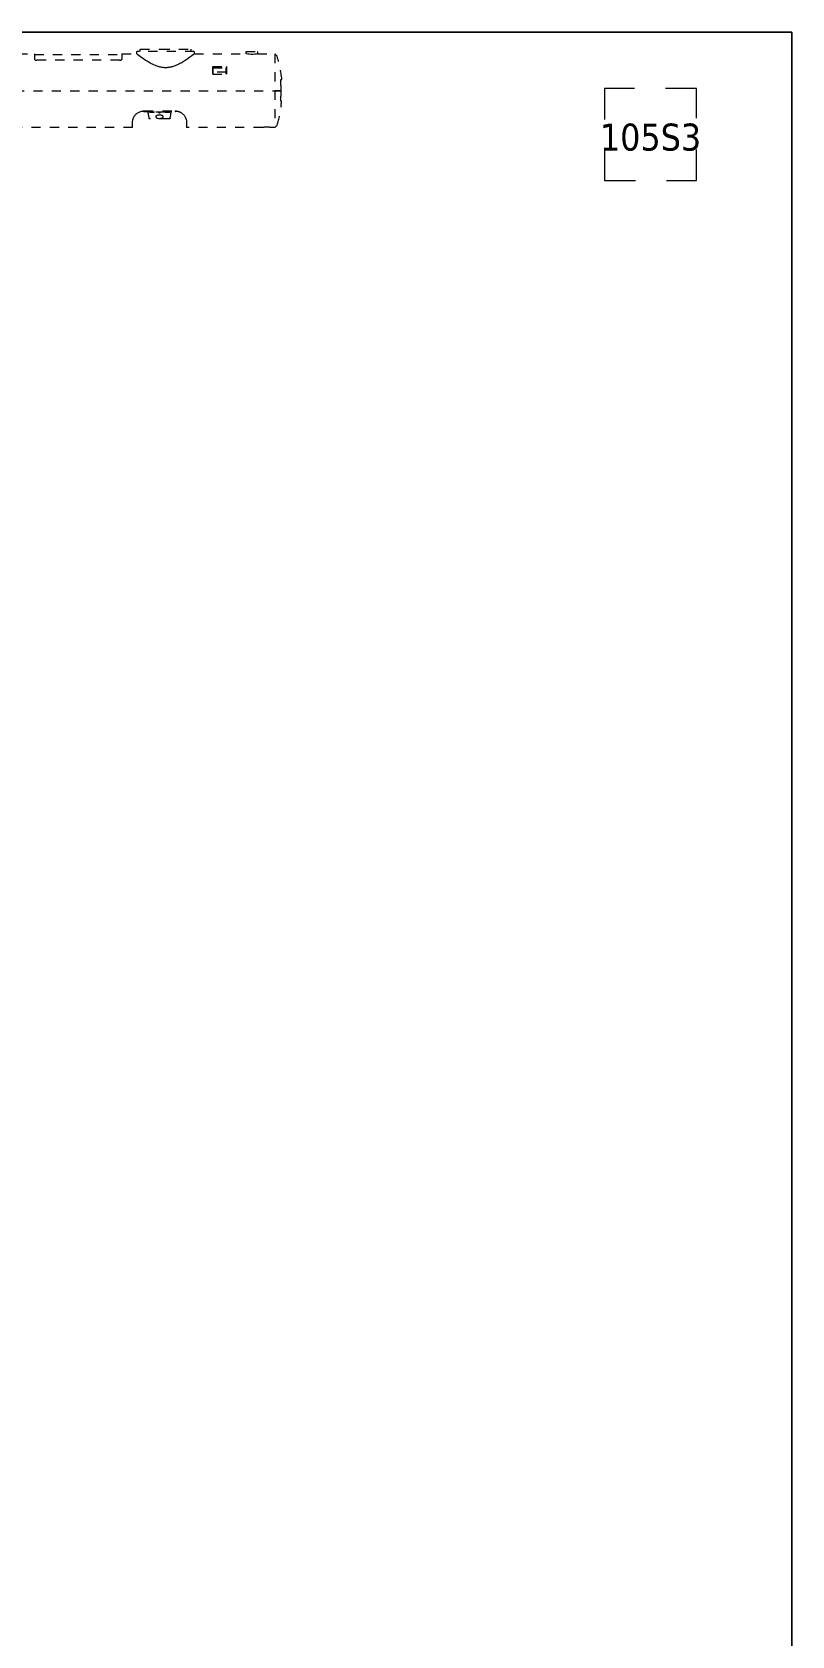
# Model space of a CAD drawing. Header units: millimetres. Extents: x 0 to 4000, y 0 to 2720.
# Drawn here: x 2067 to 2398, y 1360 to 2058 of the extents above; entities that cross this region are included whole.
import ezdxf
from ezdxf.enums import TextEntityAlignment as Align

# ---------------------------------------------------------------- set-up
doc = ezdxf.new("R2010")
doc.units = ezdxf.units.MM
doc.linetypes.add('EPL_DASH', pattern=[1, 0.5, -0.5])
for name, color, linetype, lineweight in [('EPLAN309', 5, 'Continuous', 0), ('EPLAN490', 5, 'Continuous', 0), ('KASTEN', 1, 'Continuous', 0), ('KASTMACRO-DETAIL', 1, 'Continuous', 0)]:
    doc.layers.add(name, color=color, linetype=linetype, lineweight=lineweight)
doc.styles.add('Tahoma', font='')
doc.styles.get('Tahoma').set_extended_font_data('Tahoma')

# ---------------------------------------------------------------- blocks, each defined once
blk = doc.blocks.new('EPLSYM_LibrarySPECIAL_Symbol12_Variant0_Placement8_34')
at = {"layer": 'EPLAN309', "linetype": 'EPL_DASH', "lineweight": 13, "ltscale": 27}
blk.add_lwpolyline([(0, -40), (40, -40), (40, 0), (0, 0)], close=True, dxfattribs=at)
at = {"layer": 'EPLAN490', "color": 5, "style": 'Tahoma'}
blk.add_attdef('17_20010', text='', height=11.74, dxfattribs=at).set_placement((0, 2.58), align=Align.MIDDLE_CENTER)

msp = doc.modelspace()

# ---------------------------------------------------------------- linework, layer by layer
at = {"layer": 'KASTEN', "color": 1, "linetype": 'Continuous'}
msp.add_lwpolyline([(1602.5, 862.5), (2397.5, 862.5), (2397.5, 2057.5), (1602.5, 2057.5), (1602.5, 862.5)], dxfattribs=at)
msp.add_lwpolyline([(1602.5, 862.5), (2397.5, 862.5), (2397.5, 2057.5), (1602.5, 2057.5), (1602.5, 862.5)], dxfattribs=at)
msp.add_lwpolyline([(1602.5, 2057.5), (2397.5, 2057.5), (2397.5, 862.5), (1602.5, 862.5)], close=True, dxfattribs=at)
at = {"layer": 'KASTMACRO-DETAIL', "linetype": 'EPL_DASH', "ltscale": 8}
for p, q in [((2061.08, 2048.01), (2068.08, 2048.01)), ((2068.08, 2048.01), (2068.08, 2045.79)), ((2068.08, 2047.71), (2106.08, 2047.71)), ((2105.08, 2045.26), (2069.08, 2045.26)), ((2106.08, 2048.01), (2112.58, 2048.01)), ((2106.08, 2048.01), (2106.08, 2045.79)), ((2112.58, 2048.01), (2112.58, 2049.01)), ((2137.58, 2049.01), (2112.58, 2049.01)), ((2114.08, 2049.01), (2114.08, 2050.01)), ((2114.08, 2050.01), (2122.9, 2050.01)), ((2122.9, 2050.01), (2136.08, 2050.01)), ((2136.08, 2050.01), (2136.08, 2049.01)), ((2137.58, 2049.01), (2137.58, 2048.01)), ((2137.58, 2048.01), (2160.11, 2048.01)), ((2160.08, 2048.01), (2160.08, 2049.01)), ((2160.08, 2049.01), (2165.08, 2049.01)), ((2165.08, 2049.01), (2165.08, 2048.01)), ((2165.08, 2048.01), (2172.58, 2048.01)), ((2172.58, 2048.01), (2173.58, 2047.01)), ((2172.58, 2048.01), (2172.58, 2032.01)), ((2145.58, 2039.22), (2145.58, 2042.59)), ((2145.58, 2042.59), (2151.58, 2042.59)), ((2145.68, 2039.77), (2145.58, 2039.77)), ((2145.58, 2039.22), (2151.58, 2039.22)), ((2145.68, 2042.06), (2151.48, 2042.06)), ((2145.68, 2042.06), (2145.68, 2041.95)), ((2145.68, 2041.95), (2145.68, 2040.1)), ((2145.68, 2041.95), (2151.48, 2041.95)), ((2145.68, 2040.1), (2145.68, 2039.22)), ((2151.48, 2040.1), (2145.68, 2040.1)), ((2151.48, 2041.95), (2151.48, 2042.06)), ((2151.48, 2040.1), (2151.48, 2041.95)), ((2151.48, 2039.22), (2151.48, 2040.1)), ((2151.58, 2039.77), (2151.48, 2039.77)), ((2151.58, 2042.59), (2151.58, 2039.22)), ((2175.23, 2036.91), (2175.64, 2036.91)), ((1827.58, 2032.01), (2172.58, 2032.01)), ((2172.58, 2032.01), (2172.58, 2016.01)), ((2173.58, 2032.01), (2172.58, 2032.01)), ((2172.58, 2032.01), (2173.58, 2032.01)), ((2175.34, 2032.01), (2173.58, 2032.01)), ((2173.58, 2032.01), (2175.34, 2032.01)), ((2115.73, 2023.21), (2129.23, 2023.21)), ((2115.74, 2023.01), (2115.74, 2023.21)), ((2115.74, 2023.01), (2129.21, 2023.01)), ((2117.52, 2022.28), (2117.52, 2023.01)), ((2127.43, 2023.01), (2127.43, 2022.26)), ((2129.21, 2023.21), (2129.21, 2023.01)), ((2175.52, 2027.51), (2175.27, 2027.51)), ((2175.47, 2025.61), (2175.35, 2025.61)), ((2110.73, 2016.01), (2061.58, 2016.01)), ((2110.73, 2016.01), (2110.73, 2018.21)), ((2126.59, 2019.74), (2118.36, 2019.74)), ((2118.47, 2022.67), (2120.07, 2022.67)), ((2124.89, 2022.67), (2120.07, 2022.67)), ((2122.21, 2022.67), (2122.21, 2022.35)), ((2122.7, 2022.47), (2122.21, 2022.47)), ((2122.21, 2022.35), (2122.7, 2022.35)), ((2122.7, 2022.35), (2122.7, 2022.67)), ((2124.89, 2022.67), (2126.49, 2022.67)), ((2134.23, 2018.21), (2134.23, 2016.01)), ((2167.33, 2016.01), (2134.23, 2016.01)), ((2167.33, 2016.02), (2167.33, 2016.01)), ((2169.83, 2016.1), (2168.33, 2016.1)), ((2170.83, 2016.01), (2170.83, 2016.02)), ((2172.58, 2016.01), (2170.83, 2016.01)), ((2173.58, 2017.01), (2172.58, 2016.01))]:
    msp.add_line(p, q, dxfattribs=at)
for points in [[(2068.08, 2045.79), (2068.1, 2045.69), (2068.15, 2045.59), (2068.24, 2045.5), (2068.37, 2045.42), (2068.52, 2045.35), (2068.69, 2045.3), (2068.88, 2045.27), (2069.08, 2045.26)], [(2105.08, 2045.26), (2105.27, 2045.27), (2105.46, 2045.3), (2105.63, 2045.35), (2105.78, 2045.42), (2105.91, 2045.5), (2106, 2045.59), (2106.06, 2045.69), (2106.08, 2045.79)], [(2137.58, 2048.01), (2137.45, 2047.91), (2137.06, 2047.61), (2136.45, 2047.14), (2135.64, 2046.54), (2135.01, 2046.09), (2134.31, 2045.61), (2133.53, 2045.09), (2132.69, 2044.56), (2131.79, 2044.04), (2131.33, 2043.79), (2130.85, 2043.54), (2130.33, 2043.29), (2129.81, 2043.06), (2129.26, 2042.84), (2128.7, 2042.63), (2128.04, 2042.42), (2127.7, 2042.33), (2127.35, 2042.25), (2127, 2042.18), (2126.65, 2042.12), (2126.3, 2042.07), (2125.94, 2042.03), (2125.58, 2042.01), (2125.21, 2042), (2124.85, 2042), (2124.49, 2042.01), (2124.13, 2042.04), (2123.77, 2042.08), (2123.41, 2042.13), (2123.05, 2042.2), (2122.64, 2042.28), (2122.24, 2042.39), (2121.84, 2042.5), (2121.45, 2042.63), (2121.06, 2042.77), (2120.67, 2042.92), (2119.92, 2043.25), (2119.41, 2043.49), (2118.92, 2043.74), (2118.45, 2043.99), (2117.98, 2044.26), (2117.08, 2044.8), (2116.24, 2045.34), (2115.48, 2045.86), (2114.79, 2046.34), (2113.62, 2047.21), (2113.05, 2047.64), (2112.69, 2047.92), (2112.58, 2048)], [(2165.08, 2048.01), (2164.94, 2047.98), (2164.54, 2047.93), (2163.92, 2047.87), (2163.14, 2047.82), (2162.72, 2047.81), (2162.3, 2047.81), (2161.5, 2047.85), (2160.82, 2047.91), (2160.33, 2047.97), (2160.09, 2048), (2160.11, 2048)], [(2175.18, 2035.91), (2175.16, 2036.29), (2175.16, 2036.61), (2175.19, 2036.83), (2175.21, 2036.89), (2175.23, 2036.91)], [(2110.73, 2018.21), (2110.73, 2018.35), (2110.73, 2018.5), (2110.75, 2018.65), (2110.76, 2018.81), (2110.79, 2018.98), (2110.82, 2019.15), (2110.85, 2019.32), (2110.9, 2019.51), (2110.95, 2019.69), (2111.02, 2019.88), (2111.09, 2020.07), (2111.17, 2020.27), (2111.27, 2020.46), (2111.37, 2020.66), (2111.49, 2020.86), (2111.62, 2021.06), (2111.77, 2021.27), (2111.94, 2021.47), (2112.13, 2021.68), (2112.33, 2021.88), (2112.55, 2022.07), (2112.78, 2022.24), (2113.03, 2022.41), (2113.29, 2022.57), (2113.6, 2022.73), (2113.93, 2022.87), (2114.27, 2022.99), (2114.62, 2023.08), (2114.98, 2023.15), (2115.35, 2023.19), (2115.73, 2023.21)], [(2120.07, 2022.67), (2120.07, 2022.67), (2120.06, 2022.68), (2120.06, 2022.73), (2120.05, 2022.81), (2120.05, 2022.92), (2120.05, 2023.01)], [(2124.89, 2022.67), (2124.89, 2022.67), (2124.89, 2022.68), (2124.9, 2022.73), (2124.9, 2022.81), (2124.9, 2022.92), (2124.9, 2023.01)], [(2129.23, 2023.21), (2129.43, 2023.2), (2129.63, 2023.19), (2129.83, 2023.17), (2130.03, 2023.14), (2130.22, 2023.11), (2130.42, 2023.06), (2130.61, 2023.01), (2130.79, 2022.95), (2130.98, 2022.89), (2131.16, 2022.82), (2131.33, 2022.74), (2131.5, 2022.66), (2131.67, 2022.57), (2132.01, 2022.36), (2132.33, 2022.13), (2132.62, 2021.87), (2132.89, 2021.61), (2133.13, 2021.33), (2133.34, 2021.05), (2133.47, 2020.86), (2133.58, 2020.66), (2133.78, 2020.26), (2133.94, 2019.88), (2134.05, 2019.5), (2134.14, 2019.15), (2134.19, 2018.81), (2134.22, 2018.5), (2134.23, 2018.21)], [(2175.27, 2027.51), (2175.25, 2027.52), (2175.23, 2027.58), (2175.2, 2027.8), (2175.19, 2028.12), (2175.21, 2028.51)], [(2175.35, 2025.61), (2175.34, 2025.64), (2175.34, 2025.75), (2175.38, 2026.11)], [(2117.52, 2022.28), (2117.53, 2022.19), (2117.53, 2022.07), (2117.54, 2021.91), (2117.55, 2021.72), (2117.63, 2021.27), (2117.87, 2020.09)], [(2118.36, 2019.74), (2118.3, 2019.74), (2118.2, 2019.76), (2118.12, 2019.79), (2118, 2019.87), (2117.95, 2019.92), (2117.91, 2019.98), (2117.87, 2020.09)], [(2118.46, 2022.67), (2118.46, 2022.67), (2118.4, 2022.67), (2118.36, 2022.67), (2118.32, 2022.68), (2118.29, 2022.68), (2118.28, 2022.68)], [(2122.43, 2021.34), (2122.09, 2021.33), (2121.77, 2021.3), (2121.47, 2021.24), (2121.21, 2021.17), (2121.11, 2021.12), (2121.02, 2021.07), (2120.95, 2021.01), (2120.89, 2020.96), (2120.84, 2020.89), (2120.81, 2020.83), (2120.79, 2020.77), (2120.79, 2020.7)], [(2120.79, 2020.7), (2120.79, 2020.63), (2120.81, 2020.56), (2120.84, 2020.5), (2120.89, 2020.43), (2120.94, 2020.36), (2121.02, 2020.3), (2121.11, 2020.23), (2121.21, 2020.18), (2121.33, 2020.12), (2121.47, 2020.08), (2121.77, 2020), (2122.09, 2019.96), (2122.26, 2019.95), (2122.43, 2019.94)], [(2124.08, 2020.68), (2124.06, 2020.82), (2124.03, 2020.88), (2123.99, 2020.94), (2123.94, 2021), (2123.86, 2021.06), (2123.77, 2021.11), (2123.67, 2021.16), (2123.41, 2021.24), (2123.11, 2021.3), (2122.78, 2021.33), (2122.61, 2021.34), (2122.43, 2021.34)], [(2122.43, 2019.94), (2122.77, 2019.96), (2123.09, 2020), (2123.38, 2020.07), (2123.63, 2020.17), (2123.74, 2020.23), (2123.83, 2020.29), (2123.91, 2020.35), (2123.97, 2020.42), (2124.02, 2020.48), (2124.05, 2020.55), (2124.07, 2020.62), (2124.08, 2020.68)], [(2126.67, 2022.68), (2126.65, 2022.68), (2126.63, 2022.68), (2126.61, 2022.68), (2126.58, 2022.67), (2126.52, 2022.67), (2126.47, 2022.67)], [(2127.08, 2020.09), (2127.04, 2019.96), (2127, 2019.91), (2126.96, 2019.87), (2126.86, 2019.8), (2126.79, 2019.77), (2126.73, 2019.75), (2126.59, 2019.74)], [(2127.08, 2020.09), (2127.28, 2021.02), (2127.34, 2021.38), (2127.38, 2021.69), (2127.38, 2021.89), (2127.43, 2022.26)], [(2168.33, 2016.1), (2167.94, 2016.09), (2167.62, 2016.07), (2167.4, 2016.05), (2167.33, 2016.02)], [(2170.83, 2016.02), (2170.75, 2016.05), (2170.53, 2016.07), (2170.21, 2016.09), (2169.83, 2016.1)]]:
    msp.add_lwpolyline(points, dxfattribs=at)
for centre, radius, start, end in [((2125.88, 2032.01), 50, 5.62401, 17.4576), ((2125.88, 2032.01), 49.46, 0, 4.52285), ((2125.88, 2032.01), 49.46, 355.94185, 0), ((2115.74, 2023.77), 0.762, 235.52861, 270), ((2118.35, 2023.05), 0.377, 187.15442, 270.002), ((2119.11, 2022.93), 0.699, 174.01965, 201.86867), ((2125.84, 2022.93), 0.699, 338.12847, 5.98572), ((2126.6, 2023.05), 0.377, 270.0006, 352.84072), ((2129.21, 2023.77), 0.762, 270, 304.47123), ((2125.88, 2032.01), 50, 342.5424, 352.64596), ((2125.88, 2032.01), 49.85, 353.2025, 354.82057)]:
    msp.add_arc(centre, radius, start, end, dxfattribs=at)

# ---------------------------------------------------------------- block references
ref = msp.add_blockref('EPLSYM_LibrarySPECIAL_Symbol12_Variant0_Placement8_34', (2316, 2033))
ref.add_attrib('17_20010', '105S3', dxfattribs={"layer": 'EPLAN490', "color": 5, "height": 11.739, "style": 'Tahoma'}).set_placement((2336, 2011.83), align=Align.MIDDLE_CENTER)

doc.saveas('drawing.dxf')
